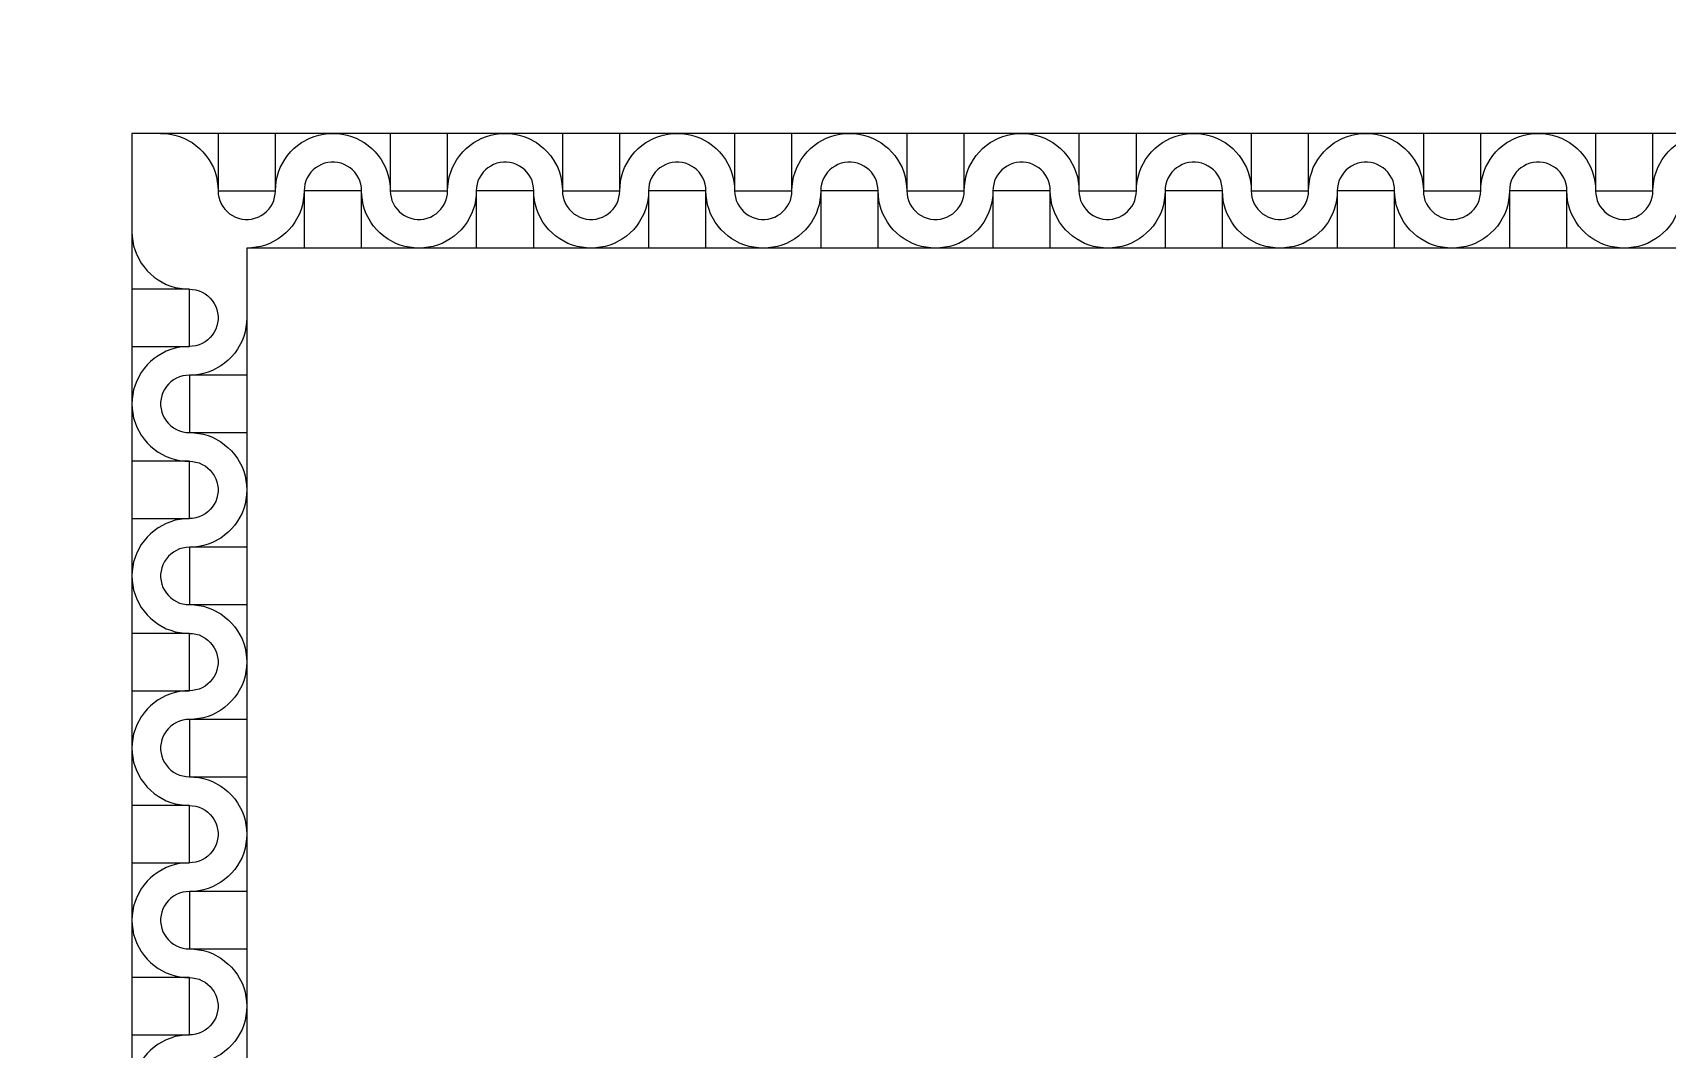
# Model space of a CAD drawing. Extents: x 190.8 to 267.1, y 124 to 174.8.
# Drawn here: x 217.604 to 219.597, y 136.233 to 137.473 of the extents above; entities that cross this region are included whole.
import ezdxf

# ---------------------------------------------------------------- set-up
doc = ezdxf.new("R2010")
doc.units = 0
doc.header["$MEASUREMENT"] = 0

msp = doc.modelspace()

# ---------------------------------------------------------------- linework, layer by layer
msp.add_lwpolyline([(220.4896, 135.0106), (220.4896, 132.8456), (205.4896, 132.8456), (204.0684, 134.2479), (204.0684, 138.1133), (205.4896, 139.5156), (220.4896, 139.5156), (220.4896, 137.3506), (217.7246, 137.3506), (217.7246, 135.0106)], close=True)
for points in [[(217.7596, 137.3506), (217.7654, 137.3503), (217.7711, 137.3496), (217.7769, 137.3486), (217.7824, 137.3468), (217.7879, 137.3448), (217.7979, 137.3393), (217.8026, 137.3358), (217.8071, 137.3321), (217.8111, 137.3281), (217.8149, 137.3236), (217.8184, 137.3188), (217.8239, 137.3088), (217.8259, 137.3033), (217.8276, 137.2978), (217.8286, 137.2921), (217.8294, 137.2863), (217.8296, 137.2806)], [(217.8296, 137.3506), (217.8296, 137.2806), (217.8996, 137.2806), (217.8996, 137.3506)], [(217.8996, 137.2806), (217.8999, 137.2863), (217.9006, 137.2921), (217.9016, 137.2978), (217.9034, 137.3033), (217.9054, 137.3088), (217.9109, 137.3188), (217.9144, 137.3236), (217.9181, 137.3281), (217.9221, 137.3321), (217.9266, 137.3358), (217.9314, 137.3393), (217.9414, 137.3448), (217.9469, 137.3468), (217.9524, 137.3486), (217.9581, 137.3496), (217.9639, 137.3503), (217.9696, 137.3506)], [(217.9696, 137.3506), (217.9754, 137.3503), (217.9811, 137.3496), (217.9869, 137.3486), (217.9924, 137.3468), (217.9979, 137.3448), (218.0079, 137.3393), (218.0126, 137.3358), (218.0171, 137.3321), (218.0211, 137.3281), (218.0249, 137.3236), (218.0284, 137.3188), (218.0339, 137.3088), (218.0359, 137.3033), (218.0376, 137.2978), (218.0386, 137.2921), (218.0394, 137.2863), (218.0396, 137.2806)], [(218.0396, 137.3506), (218.0396, 137.2806), (218.1096, 137.2806), (218.1096, 137.3506)], [(218.1096, 137.2806), (218.1099, 137.2863), (218.1106, 137.2921), (218.1116, 137.2978), (218.1134, 137.3033), (218.1154, 137.3088), (218.1209, 137.3188), (218.1244, 137.3236), (218.1281, 137.3281), (218.1321, 137.3321), (218.1366, 137.3358), (218.1414, 137.3393), (218.1514, 137.3448), (218.1569, 137.3468), (218.1624, 137.3486), (218.1681, 137.3496), (218.1739, 137.3503), (218.1796, 137.3506)], [(218.1796, 137.3506), (218.1854, 137.3503), (218.1911, 137.3496), (218.1969, 137.3486), (218.2024, 137.3468), (218.2079, 137.3448), (218.2179, 137.3393), (218.2226, 137.3358), (218.2271, 137.3321), (218.2311, 137.3281), (218.2349, 137.3236), (218.2384, 137.3188), (218.2439, 137.3088), (218.2459, 137.3033), (218.2476, 137.2978), (218.2486, 137.2921), (218.2494, 137.2863), (218.2496, 137.2806)], [(218.2496, 137.3506), (218.2496, 137.2806), (218.3196, 137.2806), (218.3196, 137.3506)], [(218.3196, 137.2806), (218.3199, 137.2863), (218.3206, 137.2921), (218.3216, 137.2978), (218.3234, 137.3033), (218.3254, 137.3088), (218.3309, 137.3188), (218.3344, 137.3236), (218.3381, 137.3281), (218.3421, 137.3321), (218.3466, 137.3358), (218.3514, 137.3393), (218.3614, 137.3448), (218.3669, 137.3468), (218.3724, 137.3486), (218.3781, 137.3496), (218.3839, 137.3503), (218.3896, 137.3506)], [(218.3896, 137.3506), (218.3954, 137.3503), (218.4011, 137.3496), (218.4069, 137.3486), (218.4124, 137.3468), (218.4179, 137.3448), (218.4279, 137.3393), (218.4326, 137.3358), (218.4371, 137.3321), (218.4411, 137.3281), (218.4449, 137.3236), (218.4484, 137.3188), (218.4539, 137.3088), (218.4559, 137.3033), (218.4576, 137.2978), (218.4586, 137.2921), (218.4594, 137.2863), (218.4596, 137.2806)], [(218.4596, 137.3506), (218.4596, 137.2806), (218.5296, 137.2806), (218.5296, 137.3506)], [(218.5296, 137.2806), (218.5299, 137.2863), (218.5306, 137.2921), (218.5316, 137.2978), (218.5334, 137.3033), (218.5354, 137.3088), (218.5409, 137.3188), (218.5444, 137.3236), (218.5481, 137.3281), (218.5521, 137.3321), (218.5566, 137.3358), (218.5614, 137.3393), (218.5714, 137.3448), (218.5769, 137.3468), (218.5824, 137.3486), (218.5881, 137.3496), (218.5939, 137.3503), (218.5996, 137.3506)], [(218.5996, 137.3506), (218.6054, 137.3503), (218.6111, 137.3496), (218.6169, 137.3486), (218.6224, 137.3468), (218.6279, 137.3448), (218.6379, 137.3393), (218.6426, 137.3358), (218.6471, 137.3321), (218.6511, 137.3281), (218.6549, 137.3236), (218.6584, 137.3188), (218.6639, 137.3088), (218.6659, 137.3033), (218.6676, 137.2978), (218.6686, 137.2921), (218.6694, 137.2863), (218.6696, 137.2806)], [(218.6696, 137.3506), (218.6696, 137.2806), (218.7396, 137.2806), (218.7396, 137.3506)], [(218.7396, 137.2806), (218.7399, 137.2863), (218.7406, 137.2921), (218.7416, 137.2978), (218.7434, 137.3033), (218.7454, 137.3088), (218.7509, 137.3188), (218.7544, 137.3236), (218.7581, 137.3281), (218.7621, 137.3321), (218.7666, 137.3358), (218.7714, 137.3393), (218.7814, 137.3448), (218.7869, 137.3468), (218.7924, 137.3486), (218.7981, 137.3496), (218.8039, 137.3503), (218.8096, 137.3506)], [(218.8096, 137.3506), (218.8154, 137.3503), (218.8211, 137.3496), (218.8269, 137.3486), (218.8324, 137.3468), (218.8379, 137.3448), (218.8479, 137.3393), (218.8526, 137.3358), (218.8571, 137.3321), (218.8611, 137.3281), (218.8649, 137.3236), (218.8684, 137.3188), (218.8739, 137.3088), (218.8759, 137.3033), (218.8776, 137.2978), (218.8786, 137.2921), (218.8794, 137.2863), (218.8796, 137.2806)], [(218.8796, 137.3506), (218.8796, 137.2806), (218.9496, 137.2806), (218.9496, 137.3506)], [(218.9496, 137.2806), (218.9499, 137.2863), (218.9506, 137.2921), (218.9516, 137.2978), (218.9534, 137.3033), (218.9554, 137.3088), (218.9609, 137.3188), (218.9644, 137.3236), (218.9681, 137.3281), (218.9721, 137.3321), (218.9766, 137.3358), (218.9814, 137.3393), (218.9914, 137.3448), (218.9969, 137.3468), (219.0024, 137.3486), (219.0081, 137.3496), (219.0139, 137.3503), (219.0196, 137.3506)], [(219.0196, 137.3506), (219.0254, 137.3503), (219.0311, 137.3496), (219.0369, 137.3486), (219.0424, 137.3468), (219.0479, 137.3448), (219.0579, 137.3393), (219.0626, 137.3358), (219.0671, 137.3321), (219.0711, 137.3281), (219.0749, 137.3236), (219.0784, 137.3188), (219.0839, 137.3088), (219.0859, 137.3033), (219.0876, 137.2978), (219.0886, 137.2921), (219.0894, 137.2863), (219.0896, 137.2806)], [(219.0896, 137.3506), (219.0896, 137.2806), (219.1596, 137.2806), (219.1596, 137.3506)], [(219.1596, 137.2806), (219.1599, 137.2863), (219.1606, 137.2921), (219.1616, 137.2978), (219.1634, 137.3033), (219.1654, 137.3088), (219.1709, 137.3188), (219.1744, 137.3236), (219.1781, 137.3281), (219.1821, 137.3321), (219.1866, 137.3358), (219.1914, 137.3393), (219.2014, 137.3448), (219.2069, 137.3468), (219.2124, 137.3486), (219.2181, 137.3496), (219.2239, 137.3503), (219.2296, 137.3506)], [(219.2296, 137.3506), (219.2354, 137.3503), (219.2411, 137.3496), (219.2469, 137.3486), (219.2524, 137.3468), (219.2579, 137.3448), (219.2679, 137.3393), (219.2726, 137.3358), (219.2771, 137.3321), (219.2811, 137.3281), (219.2849, 137.3236), (219.2884, 137.3188), (219.2939, 137.3088), (219.2959, 137.3033), (219.2976, 137.2978), (219.2986, 137.2921), (219.2994, 137.2863), (219.2996, 137.2806)], [(219.2996, 137.3506), (219.2996, 137.2806), (219.3696, 137.2806), (219.3696, 137.3506)], [(219.3696, 137.2806), (219.3699, 137.2863), (219.3706, 137.2921), (219.3716, 137.2978), (219.3734, 137.3033), (219.3754, 137.3088), (219.3809, 137.3188), (219.3844, 137.3236), (219.3881, 137.3281), (219.3921, 137.3321), (219.3966, 137.3358), (219.4014, 137.3393), (219.4114, 137.3448), (219.4169, 137.3468), (219.4224, 137.3486), (219.4281, 137.3496), (219.4339, 137.3503), (219.4396, 137.3506)], [(219.4396, 137.3506), (219.4454, 137.3503), (219.4511, 137.3496), (219.4569, 137.3486), (219.4624, 137.3468), (219.4679, 137.3448), (219.4779, 137.3393), (219.4826, 137.3358), (219.4871, 137.3321), (219.4911, 137.3281), (219.4949, 137.3236), (219.4984, 137.3188), (219.5039, 137.3088), (219.5059, 137.3033), (219.5076, 137.2978), (219.5086, 137.2921), (219.5094, 137.2863), (219.5096, 137.2806)], [(219.5096, 137.3506), (219.5096, 137.2806), (219.5796, 137.2806), (219.5796, 137.3506)], [(219.5796, 137.2806), (219.5799, 137.2863), (219.5806, 137.2921), (219.5816, 137.2978), (219.5834, 137.3033), (219.5854, 137.3088), (219.5909, 137.3188), (219.5944, 137.3236), (219.5981, 137.3281), (219.6021, 137.3321), (219.6066, 137.3358), (219.6114, 137.3393), (219.6214, 137.3448), (219.6269, 137.3468), (219.6324, 137.3486), (219.6381, 137.3496), (219.6439, 137.3503), (219.6496, 137.3506)], [(218.0046, 137.2806), (218.0044, 137.2846), (218.0036, 137.2886), (218.0026, 137.2926), (218.0009, 137.2963), (217.9989, 137.2998), (217.9964, 137.3031), (217.9936, 137.3061), (217.9906, 137.3086), (217.9871, 137.3108), (217.9834, 137.3128), (217.9796, 137.3141), (217.9756, 137.3151), (217.9716, 137.3156), (217.9676, 137.3156), (217.9636, 137.3151), (217.9596, 137.3141), (217.9556, 137.3128), (217.9521, 137.3108), (217.9486, 137.3086), (217.9456, 137.3061), (217.9429, 137.3031), (217.9404, 137.2998), (217.9384, 137.2963), (217.9366, 137.2926), (217.9356, 137.2886), (217.9349, 137.2846), (217.9346, 137.2806)], [(218.2146, 137.2806), (218.2144, 137.2846), (218.2136, 137.2886), (218.2126, 137.2926), (218.2109, 137.2963), (218.2089, 137.2998), (218.2064, 137.3031), (218.2036, 137.3061), (218.2006, 137.3086), (218.1971, 137.3108), (218.1934, 137.3128), (218.1896, 137.3141), (218.1856, 137.3151), (218.1816, 137.3156), (218.1776, 137.3156), (218.1736, 137.3151), (218.1696, 137.3141), (218.1656, 137.3128), (218.1621, 137.3108), (218.1586, 137.3086), (218.1556, 137.3061), (218.1529, 137.3031), (218.1504, 137.2998), (218.1484, 137.2963), (218.1466, 137.2926), (218.1456, 137.2886), (218.1449, 137.2846), (218.1446, 137.2806)], [(218.4246, 137.2806), (218.4244, 137.2846), (218.4236, 137.2886), (218.4226, 137.2926), (218.4209, 137.2963), (218.4189, 137.2998), (218.4164, 137.3031), (218.4136, 137.3061), (218.4106, 137.3086), (218.4071, 137.3108), (218.4034, 137.3128), (218.3996, 137.3141), (218.3956, 137.3151), (218.3916, 137.3156), (218.3876, 137.3156), (218.3836, 137.3151), (218.3796, 137.3141), (218.3756, 137.3128), (218.3721, 137.3108), (218.3686, 137.3086), (218.3656, 137.3061), (218.3629, 137.3031), (218.3604, 137.2998), (218.3584, 137.2963), (218.3566, 137.2926), (218.3556, 137.2886), (218.3549, 137.2846), (218.3546, 137.2806)], [(218.6346, 137.2806), (218.6344, 137.2846), (218.6336, 137.2886), (218.6326, 137.2926), (218.6309, 137.2963), (218.6289, 137.2998), (218.6264, 137.3031), (218.6236, 137.3061), (218.6206, 137.3086), (218.6171, 137.3108), (218.6134, 137.3128), (218.6096, 137.3141), (218.6056, 137.3151), (218.6016, 137.3156), (218.5976, 137.3156), (218.5936, 137.3151), (218.5896, 137.3141), (218.5856, 137.3128), (218.5821, 137.3108), (218.5786, 137.3086), (218.5756, 137.3061), (218.5729, 137.3031), (218.5704, 137.2998), (218.5684, 137.2963), (218.5666, 137.2926), (218.5656, 137.2886), (218.5649, 137.2846), (218.5646, 137.2806)], [(218.8446, 137.2806), (218.8444, 137.2846), (218.8436, 137.2886), (218.8426, 137.2926), (218.8409, 137.2963), (218.8389, 137.2998), (218.8364, 137.3031), (218.8336, 137.3061), (218.8306, 137.3086), (218.8271, 137.3108), (218.8234, 137.3128), (218.8196, 137.3141), (218.8156, 137.3151), (218.8116, 137.3156), (218.8076, 137.3156), (218.8036, 137.3151), (218.7996, 137.3141), (218.7956, 137.3128), (218.7921, 137.3108), (218.7886, 137.3086), (218.7856, 137.3061), (218.7829, 137.3031), (218.7804, 137.2998), (218.7784, 137.2963), (218.7766, 137.2926), (218.7756, 137.2886), (218.7749, 137.2846), (218.7746, 137.2806)], [(219.0546, 137.2806), (219.0544, 137.2846), (219.0536, 137.2886), (219.0526, 137.2926), (219.0509, 137.2963), (219.0489, 137.2998), (219.0464, 137.3031), (219.0436, 137.3061), (219.0406, 137.3086), (219.0371, 137.3108), (219.0334, 137.3128), (219.0296, 137.3141), (219.0256, 137.3151), (219.0216, 137.3156), (219.0176, 137.3156), (219.0136, 137.3151), (219.0096, 137.3141), (219.0056, 137.3128), (219.0021, 137.3108), (218.9986, 137.3086), (218.9956, 137.3061), (218.9929, 137.3031), (218.9904, 137.2998), (218.9884, 137.2963), (218.9866, 137.2926), (218.9856, 137.2886), (218.9849, 137.2846), (218.9846, 137.2806)], [(219.2646, 137.2806), (219.2644, 137.2846), (219.2636, 137.2886), (219.2626, 137.2926), (219.2609, 137.2963), (219.2589, 137.2998), (219.2564, 137.3031), (219.2536, 137.3061), (219.2506, 137.3086), (219.2471, 137.3108), (219.2434, 137.3128), (219.2396, 137.3141), (219.2356, 137.3151), (219.2316, 137.3156), (219.2276, 137.3156), (219.2236, 137.3151), (219.2196, 137.3141), (219.2156, 137.3128), (219.2121, 137.3108), (219.2086, 137.3086), (219.2056, 137.3061), (219.2029, 137.3031), (219.2004, 137.2998), (219.1984, 137.2963), (219.1966, 137.2926), (219.1956, 137.2886), (219.1949, 137.2846), (219.1946, 137.2806)], [(219.4746, 137.2806), (219.4744, 137.2846), (219.4736, 137.2886), (219.4726, 137.2926), (219.4709, 137.2963), (219.4689, 137.2998), (219.4664, 137.3031), (219.4636, 137.3061), (219.4606, 137.3086), (219.4571, 137.3108), (219.4534, 137.3128), (219.4496, 137.3141), (219.4456, 137.3151), (219.4416, 137.3156), (219.4376, 137.3156), (219.4336, 137.3151), (219.4296, 137.3141), (219.4256, 137.3128), (219.4221, 137.3108), (219.4186, 137.3086), (219.4156, 137.3061), (219.4129, 137.3031), (219.4104, 137.2998), (219.4084, 137.2963), (219.4066, 137.2926), (219.4056, 137.2886), (219.4049, 137.2846), (219.4046, 137.2806)], [(217.8296, 137.2806), (217.8299, 137.2766), (217.8306, 137.2726), (217.8316, 137.2686), (217.8334, 137.2648), (217.8354, 137.2613), (217.8379, 137.2581), (217.8406, 137.2551), (217.8436, 137.2526), (217.8471, 137.2503), (217.8509, 137.2483), (217.8546, 137.2471), (217.8586, 137.2461), (217.8626, 137.2456), (217.8666, 137.2456), (217.8706, 137.2461), (217.8746, 137.2471), (217.8786, 137.2483), (217.8821, 137.2503), (217.8856, 137.2526), (217.8886, 137.2551), (217.8914, 137.2581), (217.8939, 137.2613), (217.8959, 137.2648), (217.8976, 137.2686), (217.8986, 137.2726), (217.8994, 137.2766), (217.8996, 137.2806)], [(217.9346, 137.2806), (217.9344, 137.2748), (217.9336, 137.2691), (217.9326, 137.2633), (217.9309, 137.2578), (217.9289, 137.2523), (217.9234, 137.2423), (217.9199, 137.2376), (217.9161, 137.2331), (217.9121, 137.2291), (217.9076, 137.2253), (217.9029, 137.2218), (217.8929, 137.2163), (217.8874, 137.2143), (217.8819, 137.2126), (217.8761, 137.2116), (217.8704, 137.2108), (217.8646, 137.2106)], [(218.0046, 137.2106), (218.0046, 137.2806), (217.9346, 137.2806), (217.9346, 137.2106)], [(218.0746, 137.2106), (218.0689, 137.2108), (218.0631, 137.2116), (218.0574, 137.2126), (218.0519, 137.2143), (218.0464, 137.2163), (218.0364, 137.2218), (218.0316, 137.2253), (218.0271, 137.2291), (218.0231, 137.2331), (218.0194, 137.2376), (218.0159, 137.2423), (218.0104, 137.2523), (218.0084, 137.2578), (218.0066, 137.2633), (218.0056, 137.2691), (218.0049, 137.2748), (218.0046, 137.2806)], [(218.0396, 137.2806), (218.0399, 137.2766), (218.0406, 137.2726), (218.0416, 137.2686), (218.0434, 137.2648), (218.0454, 137.2613), (218.0479, 137.2581), (218.0506, 137.2551), (218.0536, 137.2526), (218.0571, 137.2503), (218.0609, 137.2483), (218.0646, 137.2471), (218.0686, 137.2461), (218.0726, 137.2456), (218.0766, 137.2456), (218.0806, 137.2461), (218.0846, 137.2471), (218.0886, 137.2483), (218.0921, 137.2503), (218.0956, 137.2526), (218.0986, 137.2551), (218.1014, 137.2581), (218.1039, 137.2613), (218.1059, 137.2648), (218.1076, 137.2686), (218.1086, 137.2726), (218.1094, 137.2766), (218.1096, 137.2806)], [(218.1446, 137.2806), (218.1444, 137.2748), (218.1436, 137.2691), (218.1426, 137.2633), (218.1409, 137.2578), (218.1389, 137.2523), (218.1334, 137.2423), (218.1299, 137.2376), (218.1261, 137.2331), (218.1221, 137.2291), (218.1176, 137.2253), (218.1129, 137.2218), (218.1029, 137.2163), (218.0974, 137.2143), (218.0919, 137.2126), (218.0861, 137.2116), (218.0804, 137.2108), (218.0746, 137.2106)], [(218.2146, 137.2106), (218.2146, 137.2806), (218.1446, 137.2806), (218.1446, 137.2106)], [(218.2846, 137.2106), (218.2789, 137.2108), (218.2731, 137.2116), (218.2674, 137.2126), (218.2619, 137.2143), (218.2564, 137.2163), (218.2464, 137.2218), (218.2416, 137.2253), (218.2371, 137.2291), (218.2331, 137.2331), (218.2294, 137.2376), (218.2259, 137.2423), (218.2204, 137.2523), (218.2184, 137.2578), (218.2166, 137.2633), (218.2156, 137.2691), (218.2149, 137.2748), (218.2146, 137.2806)], [(218.2496, 137.2806), (218.2499, 137.2766), (218.2506, 137.2726), (218.2516, 137.2686), (218.2534, 137.2648), (218.2554, 137.2613), (218.2579, 137.2581), (218.2606, 137.2551), (218.2636, 137.2526), (218.2671, 137.2503), (218.2709, 137.2483), (218.2746, 137.2471), (218.2786, 137.2461), (218.2826, 137.2456), (218.2866, 137.2456), (218.2906, 137.2461), (218.2946, 137.2471), (218.2986, 137.2483), (218.3021, 137.2503), (218.3056, 137.2526), (218.3086, 137.2551), (218.3114, 137.2581), (218.3139, 137.2613), (218.3159, 137.2648), (218.3176, 137.2686), (218.3186, 137.2726), (218.3194, 137.2766), (218.3196, 137.2806)], [(218.3546, 137.2806), (218.3544, 137.2748), (218.3536, 137.2691), (218.3526, 137.2633), (218.3509, 137.2578), (218.3489, 137.2523), (218.3434, 137.2423), (218.3399, 137.2376), (218.3361, 137.2331), (218.3321, 137.2291), (218.3276, 137.2253), (218.3229, 137.2218), (218.3129, 137.2163), (218.3074, 137.2143), (218.3019, 137.2126), (218.2961, 137.2116), (218.2904, 137.2108), (218.2846, 137.2106)], [(218.4246, 137.2106), (218.4246, 137.2806), (218.3546, 137.2806), (218.3546, 137.2106)], [(218.4946, 137.2106), (218.4889, 137.2108), (218.4831, 137.2116), (218.4774, 137.2126), (218.4719, 137.2143), (218.4664, 137.2163), (218.4564, 137.2218), (218.4516, 137.2253), (218.4471, 137.2291), (218.4431, 137.2331), (218.4394, 137.2376), (218.4359, 137.2423), (218.4304, 137.2523), (218.4284, 137.2578), (218.4266, 137.2633), (218.4256, 137.2691), (218.4249, 137.2748), (218.4246, 137.2806)], [(218.4596, 137.2806), (218.4599, 137.2766), (218.4606, 137.2726), (218.4616, 137.2686), (218.4634, 137.2648), (218.4654, 137.2613), (218.4679, 137.2581), (218.4706, 137.2551), (218.4736, 137.2526), (218.4771, 137.2503), (218.4809, 137.2483), (218.4846, 137.2471), (218.4886, 137.2461), (218.4926, 137.2456), (218.4966, 137.2456), (218.5006, 137.2461), (218.5046, 137.2471), (218.5086, 137.2483), (218.5121, 137.2503), (218.5156, 137.2526), (218.5186, 137.2551), (218.5214, 137.2581), (218.5239, 137.2613), (218.5259, 137.2648), (218.5276, 137.2686), (218.5286, 137.2726), (218.5294, 137.2766), (218.5296, 137.2806)], [(218.5646, 137.2806), (218.5644, 137.2748), (218.5636, 137.2691), (218.5626, 137.2633), (218.5609, 137.2578), (218.5589, 137.2523), (218.5534, 137.2423), (218.5499, 137.2376), (218.5461, 137.2331), (218.5421, 137.2291), (218.5376, 137.2253), (218.5329, 137.2218), (218.5229, 137.2163), (218.5174, 137.2143), (218.5119, 137.2126), (218.5061, 137.2116), (218.5004, 137.2108), (218.4946, 137.2106)], [(218.6346, 137.2106), (218.6346, 137.2806), (218.5646, 137.2806), (218.5646, 137.2106)], [(218.7046, 137.2106), (218.6989, 137.2108), (218.6931, 137.2116), (218.6874, 137.2126), (218.6819, 137.2143), (218.6764, 137.2163), (218.6664, 137.2218), (218.6616, 137.2253), (218.6571, 137.2291), (218.6531, 137.2331), (218.6494, 137.2376), (218.6459, 137.2423), (218.6404, 137.2523), (218.6384, 137.2578), (218.6366, 137.2633), (218.6356, 137.2691), (218.6349, 137.2748), (218.6346, 137.2806)], [(218.6696, 137.2806), (218.6699, 137.2766), (218.6706, 137.2726), (218.6716, 137.2686), (218.6734, 137.2648), (218.6754, 137.2613), (218.6779, 137.2581), (218.6806, 137.2551), (218.6836, 137.2526), (218.6871, 137.2503), (218.6909, 137.2483), (218.6946, 137.2471), (218.6986, 137.2461), (218.7026, 137.2456), (218.7066, 137.2456), (218.7106, 137.2461), (218.7146, 137.2471), (218.7186, 137.2483), (218.7221, 137.2503), (218.7256, 137.2526), (218.7286, 137.2551), (218.7314, 137.2581), (218.7339, 137.2613), (218.7359, 137.2648), (218.7376, 137.2686), (218.7386, 137.2726), (218.7394, 137.2766), (218.7396, 137.2806)], [(218.7746, 137.2806), (218.7744, 137.2748), (218.7736, 137.2691), (218.7726, 137.2633), (218.7709, 137.2578), (218.7689, 137.2523), (218.7634, 137.2423), (218.7599, 137.2376), (218.7561, 137.2331), (218.7521, 137.2291), (218.7476, 137.2253), (218.7429, 137.2218), (218.7329, 137.2163), (218.7274, 137.2143), (218.7219, 137.2126), (218.7161, 137.2116), (218.7104, 137.2108), (218.7046, 137.2106)], [(218.8446, 137.2106), (218.8446, 137.2806), (218.7746, 137.2806), (218.7746, 137.2106)], [(218.9146, 137.2106), (218.9089, 137.2108), (218.9031, 137.2116), (218.8974, 137.2126), (218.8919, 137.2143), (218.8864, 137.2163), (218.8764, 137.2218), (218.8716, 137.2253), (218.8671, 137.2291), (218.8631, 137.2331), (218.8594, 137.2376), (218.8559, 137.2423), (218.8504, 137.2523), (218.8484, 137.2578), (218.8466, 137.2633), (218.8456, 137.2691), (218.8449, 137.2748), (218.8446, 137.2806)], [(218.8796, 137.2806), (218.8799, 137.2766), (218.8806, 137.2726), (218.8816, 137.2686), (218.8834, 137.2648), (218.8854, 137.2613), (218.8879, 137.2581), (218.8906, 137.2551), (218.8936, 137.2526), (218.8971, 137.2503), (218.9009, 137.2483), (218.9046, 137.2471), (218.9086, 137.2461), (218.9126, 137.2456), (218.9166, 137.2456), (218.9206, 137.2461), (218.9246, 137.2471), (218.9286, 137.2483), (218.9321, 137.2503), (218.9356, 137.2526), (218.9386, 137.2551), (218.9414, 137.2581), (218.9439, 137.2613), (218.9459, 137.2648), (218.9476, 137.2686), (218.9486, 137.2726), (218.9494, 137.2766), (218.9496, 137.2806)], [(218.9846, 137.2806), (218.9844, 137.2748), (218.9836, 137.2691), (218.9826, 137.2633), (218.9809, 137.2578), (218.9789, 137.2523), (218.9734, 137.2423), (218.9699, 137.2376), (218.9661, 137.2331), (218.9621, 137.2291), (218.9576, 137.2253), (218.9529, 137.2218), (218.9429, 137.2163), (218.9374, 137.2143), (218.9319, 137.2126), (218.9261, 137.2116), (218.9204, 137.2108), (218.9146, 137.2106)], [(219.0546, 137.2106), (219.0546, 137.2806), (218.9846, 137.2806), (218.9846, 137.2106)], [(219.1246, 137.2106), (219.1189, 137.2108), (219.1131, 137.2116), (219.1074, 137.2126), (219.1019, 137.2143), (219.0964, 137.2163), (219.0864, 137.2218), (219.0816, 137.2253), (219.0771, 137.2291), (219.0731, 137.2331), (219.0694, 137.2376), (219.0659, 137.2423), (219.0604, 137.2523), (219.0584, 137.2578), (219.0566, 137.2633), (219.0556, 137.2691), (219.0549, 137.2748), (219.0546, 137.2806)], [(219.0896, 137.2806), (219.0899, 137.2766), (219.0906, 137.2726), (219.0916, 137.2686), (219.0934, 137.2648), (219.0954, 137.2613), (219.0979, 137.2581), (219.1006, 137.2551), (219.1036, 137.2526), (219.1071, 137.2503), (219.1109, 137.2483), (219.1146, 137.2471), (219.1186, 137.2461), (219.1226, 137.2456), (219.1266, 137.2456), (219.1306, 137.2461), (219.1346, 137.2471), (219.1386, 137.2483), (219.1421, 137.2503), (219.1456, 137.2526), (219.1486, 137.2551), (219.1514, 137.2581), (219.1539, 137.2613), (219.1559, 137.2648), (219.1576, 137.2686), (219.1586, 137.2726), (219.1594, 137.2766), (219.1596, 137.2806)], [(219.1946, 137.2806), (219.1944, 137.2748), (219.1936, 137.2691), (219.1926, 137.2633), (219.1909, 137.2578), (219.1889, 137.2523), (219.1834, 137.2423), (219.1799, 137.2376), (219.1761, 137.2331), (219.1721, 137.2291), (219.1676, 137.2253), (219.1629, 137.2218), (219.1529, 137.2163), (219.1474, 137.2143), (219.1419, 137.2126), (219.1361, 137.2116), (219.1304, 137.2108), (219.1246, 137.2106)], [(219.2646, 137.2106), (219.2646, 137.2806), (219.1946, 137.2806), (219.1946, 137.2106)], [(219.3346, 137.2106), (219.3289, 137.2108), (219.3231, 137.2116), (219.3174, 137.2126), (219.3119, 137.2143), (219.3064, 137.2163), (219.2964, 137.2218), (219.2916, 137.2253), (219.2871, 137.2291), (219.2831, 137.2331), (219.2794, 137.2376), (219.2759, 137.2423), (219.2704, 137.2523), (219.2684, 137.2578), (219.2666, 137.2633), (219.2656, 137.2691), (219.2649, 137.2748), (219.2646, 137.2806)], [(219.2996, 137.2806), (219.2999, 137.2766), (219.3006, 137.2726), (219.3016, 137.2686), (219.3034, 137.2648), (219.3054, 137.2613), (219.3079, 137.2581), (219.3106, 137.2551), (219.3136, 137.2526), (219.3171, 137.2503), (219.3209, 137.2483), (219.3246, 137.2471), (219.3286, 137.2461), (219.3326, 137.2456), (219.3366, 137.2456), (219.3406, 137.2461), (219.3446, 137.2471), (219.3486, 137.2483), (219.3521, 137.2503), (219.3556, 137.2526), (219.3586, 137.2551), (219.3614, 137.2581), (219.3639, 137.2613), (219.3659, 137.2648), (219.3676, 137.2686), (219.3686, 137.2726), (219.3694, 137.2766), (219.3696, 137.2806)], [(219.4046, 137.2806), (219.4044, 137.2748), (219.4036, 137.2691), (219.4026, 137.2633), (219.4009, 137.2578), (219.3989, 137.2523), (219.3934, 137.2423), (219.3899, 137.2376), (219.3861, 137.2331), (219.3821, 137.2291), (219.3776, 137.2253), (219.3729, 137.2218), (219.3629, 137.2163), (219.3574, 137.2143), (219.3519, 137.2126), (219.3461, 137.2116), (219.3404, 137.2108), (219.3346, 137.2106)], [(219.4746, 137.2106), (219.4746, 137.2806), (219.4046, 137.2806), (219.4046, 137.2106)], [(219.5446, 137.2106), (219.5389, 137.2108), (219.5331, 137.2116), (219.5274, 137.2126), (219.5219, 137.2143), (219.5164, 137.2163), (219.5064, 137.2218), (219.5016, 137.2253), (219.4971, 137.2291), (219.4931, 137.2331), (219.4894, 137.2376), (219.4859, 137.2423), (219.4804, 137.2523), (219.4784, 137.2578), (219.4766, 137.2633), (219.4756, 137.2691), (219.4749, 137.2748), (219.4746, 137.2806)], [(219.5096, 137.2806), (219.5099, 137.2766), (219.5106, 137.2726), (219.5116, 137.2686), (219.5134, 137.2648), (219.5154, 137.2613), (219.5179, 137.2581), (219.5206, 137.2551), (219.5236, 137.2526), (219.5271, 137.2503), (219.5309, 137.2483), (219.5346, 137.2471), (219.5386, 137.2461), (219.5426, 137.2456), (219.5466, 137.2456), (219.5506, 137.2461), (219.5546, 137.2471), (219.5586, 137.2483), (219.5621, 137.2503), (219.5656, 137.2526), (219.5686, 137.2551), (219.5714, 137.2581), (219.5739, 137.2613), (219.5759, 137.2648), (219.5776, 137.2686), (219.5786, 137.2726), (219.5794, 137.2766), (219.5796, 137.2806)], [(219.6146, 137.2806), (219.6144, 137.2748), (219.6136, 137.2691), (219.6126, 137.2633), (219.6109, 137.2578), (219.6089, 137.2523), (219.6034, 137.2423), (219.5999, 137.2376), (219.5961, 137.2331), (219.5921, 137.2291), (219.5876, 137.2253), (219.5829, 137.2218), (219.5729, 137.2163), (219.5674, 137.2143), (219.5619, 137.2126), (219.5561, 137.2116), (219.5504, 137.2108), (219.5446, 137.2106)], [(217.7246, 137.2306), (217.7249, 137.2248), (217.7256, 137.2191), (217.7266, 137.2133), (217.7284, 137.2078), (217.7304, 137.2023), (217.7359, 137.1923), (217.7394, 137.1876), (217.7431, 137.1831), (217.7471, 137.1791), (217.7516, 137.1753), (217.7564, 137.1718), (217.7664, 137.1663), (217.7719, 137.1643), (217.7774, 137.1626), (217.7831, 137.1616), (217.7889, 137.1608), (217.7946, 137.1606)], [(220.6646, 137.2106), (217.8646, 137.2106), (217.8646, 135.1506), (220.6646, 135.1506)], [(217.7246, 137.0906), (217.7946, 137.0906), (217.7946, 137.1606), (217.7246, 137.1606)], [(217.7946, 137.1606), (217.7986, 137.1603), (217.8026, 137.1596), (217.8066, 137.1586), (217.8104, 137.1568), (217.8139, 137.1548), (217.8171, 137.1523), (217.8201, 137.1496), (217.8226, 137.1466), (217.8249, 137.1431), (217.8269, 137.1393), (217.8281, 137.1356), (217.8291, 137.1316), (217.8296, 137.1276), (217.8296, 137.1236), (217.8291, 137.1196), (217.8281, 137.1156), (217.8269, 137.1116), (217.8249, 137.1081), (217.8226, 137.1046), (217.8201, 137.1016), (217.8171, 137.0988), (217.8139, 137.0963), (217.8104, 137.0943), (217.8066, 137.0926), (217.8026, 137.0916), (217.7986, 137.0908), (217.7946, 137.0906)], [(217.8646, 137.1256), (217.8644, 137.1198), (217.8636, 137.1141), (217.8626, 137.1083), (217.8609, 137.1028), (217.8589, 137.0973), (217.8534, 137.0873), (217.8499, 137.0826), (217.8461, 137.0781), (217.8421, 137.0741), (217.8376, 137.0703), (217.8329, 137.0668), (217.8229, 137.0613), (217.8174, 137.0593), (217.8119, 137.0576), (217.8061, 137.0566), (217.8004, 137.0558), (217.7946, 137.0556)], [(217.7946, 137.0906), (217.7889, 137.0903), (217.7831, 137.0896), (217.7774, 137.0886), (217.7719, 137.0868), (217.7664, 137.0848), (217.7564, 137.0793), (217.7516, 137.0758), (217.7471, 137.0721), (217.7431, 137.0681), (217.7394, 137.0636), (217.7359, 137.0588), (217.7304, 137.0488), (217.7284, 137.0433), (217.7266, 137.0378), (217.7256, 137.0321), (217.7249, 137.0263), (217.7246, 137.0206)], [(217.7946, 137.0556), (217.7906, 137.0553), (217.7866, 137.0546), (217.7826, 137.0536), (217.7789, 137.0518), (217.7754, 137.0498), (217.7721, 137.0473), (217.7691, 137.0446), (217.7666, 137.0416), (217.7644, 137.0381), (217.7624, 137.0343), (217.7611, 137.0306), (217.7601, 137.0266), (217.7596, 137.0226), (217.7596, 137.0186), (217.7601, 137.0146), (217.7611, 137.0106), (217.7624, 137.0066), (217.7644, 137.0031), (217.7666, 136.9996), (217.7691, 136.9966), (217.7721, 136.9938), (217.7754, 136.9913), (217.7789, 136.9893), (217.7826, 136.9876), (217.7866, 136.9866), (217.7906, 136.9858), (217.7946, 136.9856)], [(217.8646, 137.0556), (217.7946, 137.0556), (217.7946, 136.9856), (217.8646, 136.9856)], [(217.7246, 137.0206), (217.7249, 137.0148), (217.7256, 137.0091), (217.7266, 137.0033), (217.7284, 136.9978), (217.7304, 136.9923), (217.7359, 136.9823), (217.7394, 136.9776), (217.7431, 136.9731), (217.7471, 136.9691), (217.7516, 136.9653), (217.7564, 136.9618), (217.7664, 136.9563), (217.7719, 136.9543), (217.7774, 136.9526), (217.7831, 136.9516), (217.7889, 136.9508), (217.7946, 136.9506)], [(217.7946, 136.9856), (217.8004, 136.9853), (217.8061, 136.9846), (217.8119, 136.9836), (217.8174, 136.9818), (217.8229, 136.9798), (217.8329, 136.9743), (217.8376, 136.9708), (217.8421, 136.9671), (217.8461, 136.9631), (217.8499, 136.9586), (217.8534, 136.9538), (217.8589, 136.9438), (217.8609, 136.9383), (217.8626, 136.9328), (217.8636, 136.9271), (217.8644, 136.9213), (217.8646, 136.9156)], [(217.7246, 136.8806), (217.7946, 136.8806), (217.7946, 136.9506), (217.7246, 136.9506)], [(217.7946, 136.9506), (217.7986, 136.9503), (217.8026, 136.9496), (217.8066, 136.9486), (217.8104, 136.9468), (217.8139, 136.9448), (217.8171, 136.9423), (217.8201, 136.9396), (217.8226, 136.9366), (217.8249, 136.9331), (217.8269, 136.9293), (217.8281, 136.9256), (217.8291, 136.9216), (217.8296, 136.9176), (217.8296, 136.9136), (217.8291, 136.9096), (217.8281, 136.9056), (217.8269, 136.9016), (217.8249, 136.8981), (217.8226, 136.8946), (217.8201, 136.8916), (217.8171, 136.8888), (217.8139, 136.8863), (217.8104, 136.8843), (217.8066, 136.8826), (217.8026, 136.8816), (217.7986, 136.8808), (217.7946, 136.8806)], [(217.8646, 136.9156), (217.8644, 136.9098), (217.8636, 136.9041), (217.8626, 136.8983), (217.8609, 136.8928), (217.8589, 136.8873), (217.8534, 136.8773), (217.8499, 136.8726), (217.8461, 136.8681), (217.8421, 136.8641), (217.8376, 136.8603), (217.8329, 136.8568), (217.8229, 136.8513), (217.8174, 136.8493), (217.8119, 136.8476), (217.8061, 136.8466), (217.8004, 136.8458), (217.7946, 136.8456)], [(217.7946, 136.8806), (217.7889, 136.8803), (217.7831, 136.8796), (217.7774, 136.8786), (217.7719, 136.8768), (217.7664, 136.8748), (217.7564, 136.8693), (217.7516, 136.8658), (217.7471, 136.8621), (217.7431, 136.8581), (217.7394, 136.8536), (217.7359, 136.8488), (217.7304, 136.8388), (217.7284, 136.8333), (217.7266, 136.8278), (217.7256, 136.8221), (217.7249, 136.8163), (217.7246, 136.8106)], [(217.7946, 136.8456), (217.7906, 136.8453), (217.7866, 136.8446), (217.7826, 136.8436), (217.7789, 136.8418), (217.7754, 136.8398), (217.7721, 136.8373), (217.7691, 136.8346), (217.7666, 136.8316), (217.7644, 136.8281), (217.7624, 136.8243), (217.7611, 136.8206), (217.7601, 136.8166), (217.7596, 136.8126), (217.7596, 136.8086), (217.7601, 136.8046), (217.7611, 136.8006), (217.7624, 136.7966), (217.7644, 136.7931), (217.7666, 136.7896), (217.7691, 136.7866), (217.7721, 136.7838), (217.7754, 136.7813), (217.7789, 136.7793), (217.7826, 136.7776), (217.7866, 136.7766), (217.7906, 136.7758), (217.7946, 136.7756)], [(217.8646, 136.8456), (217.7946, 136.8456), (217.7946, 136.7756), (217.8646, 136.7756)], [(217.7246, 136.8106), (217.7249, 136.8048), (217.7256, 136.7991), (217.7266, 136.7933), (217.7284, 136.7878), (217.7304, 136.7823), (217.7359, 136.7723), (217.7394, 136.7676), (217.7431, 136.7631), (217.7471, 136.7591), (217.7516, 136.7553), (217.7564, 136.7518), (217.7664, 136.7463), (217.7719, 136.7443), (217.7774, 136.7426), (217.7831, 136.7416), (217.7889, 136.7408), (217.7946, 136.7406)], [(217.7946, 136.7756), (217.8004, 136.7753), (217.8061, 136.7746), (217.8119, 136.7736), (217.8174, 136.7718), (217.8229, 136.7698), (217.8329, 136.7643), (217.8376, 136.7608), (217.8421, 136.7571), (217.8461, 136.7531), (217.8499, 136.7486), (217.8534, 136.7438), (217.8589, 136.7338), (217.8609, 136.7283), (217.8626, 136.7228), (217.8636, 136.7171), (217.8644, 136.7113), (217.8646, 136.7056)], [(217.7246, 136.6706), (217.7946, 136.6706), (217.7946, 136.7406), (217.7246, 136.7406)], [(217.7946, 136.7406), (217.7986, 136.7403), (217.8026, 136.7396), (217.8066, 136.7386), (217.8104, 136.7368), (217.8139, 136.7348), (217.8171, 136.7323), (217.8201, 136.7296), (217.8226, 136.7266), (217.8249, 136.7231), (217.8269, 136.7193), (217.8281, 136.7156), (217.8291, 136.7116), (217.8296, 136.7076), (217.8296, 136.7036), (217.8291, 136.6996), (217.8281, 136.6956), (217.8269, 136.6916), (217.8249, 136.6881), (217.8226, 136.6846), (217.8201, 136.6816), (217.8171, 136.6788), (217.8139, 136.6763), (217.8104, 136.6743), (217.8066, 136.6726), (217.8026, 136.6716), (217.7986, 136.6708), (217.7946, 136.6706)], [(217.8646, 136.7056), (217.8644, 136.6998), (217.8636, 136.6941), (217.8626, 136.6883), (217.8609, 136.6828), (217.8589, 136.6773), (217.8534, 136.6673), (217.8499, 136.6626), (217.8461, 136.6581), (217.8421, 136.6541), (217.8376, 136.6503), (217.8329, 136.6468), (217.8229, 136.6413), (217.8174, 136.6393), (217.8119, 136.6376), (217.8061, 136.6366), (217.8004, 136.6358), (217.7946, 136.6356)], [(217.7946, 136.6706), (217.7889, 136.6703), (217.7831, 136.6696), (217.7774, 136.6686), (217.7719, 136.6668), (217.7664, 136.6648), (217.7564, 136.6593), (217.7516, 136.6558), (217.7471, 136.6521), (217.7431, 136.6481), (217.7394, 136.6436), (217.7359, 136.6388), (217.7304, 136.6288), (217.7284, 136.6233), (217.7266, 136.6178), (217.7256, 136.6121), (217.7249, 136.6063), (217.7246, 136.6006)], [(217.7946, 136.6356), (217.7906, 136.6353), (217.7866, 136.6346), (217.7826, 136.6336), (217.7789, 136.6318), (217.7754, 136.6298), (217.7721, 136.6273), (217.7691, 136.6246), (217.7666, 136.6216), (217.7644, 136.6181), (217.7624, 136.6143), (217.7611, 136.6106), (217.7601, 136.6066), (217.7596, 136.6026), (217.7596, 136.5986), (217.7601, 136.5946), (217.7611, 136.5906), (217.7624, 136.5866), (217.7644, 136.5831), (217.7666, 136.5796), (217.7691, 136.5766), (217.7721, 136.5738), (217.7754, 136.5713), (217.7789, 136.5693), (217.7826, 136.5676), (217.7866, 136.5666), (217.7906, 136.5658), (217.7946, 136.5656)], [(217.8646, 136.6356), (217.7946, 136.6356), (217.7946, 136.5656), (217.8646, 136.5656)], [(217.7246, 136.6006), (217.7249, 136.5948), (217.7256, 136.5891), (217.7266, 136.5833), (217.7284, 136.5778), (217.7304, 136.5723), (217.7359, 136.5623), (217.7394, 136.5576), (217.7431, 136.5531), (217.7471, 136.5491), (217.7516, 136.5453), (217.7564, 136.5418), (217.7664, 136.5363), (217.7719, 136.5343), (217.7774, 136.5326), (217.7831, 136.5316), (217.7889, 136.5308), (217.7946, 136.5306)], [(217.7946, 136.5656), (217.8004, 136.5653), (217.8061, 136.5646), (217.8119, 136.5636), (217.8174, 136.5618), (217.8229, 136.5598), (217.8329, 136.5543), (217.8376, 136.5508), (217.8421, 136.5471), (217.8461, 136.5431), (217.8499, 136.5386), (217.8534, 136.5338), (217.8589, 136.5238), (217.8609, 136.5183), (217.8626, 136.5128), (217.8636, 136.5071), (217.8644, 136.5013), (217.8646, 136.4956)], [(217.7246, 136.4606), (217.7946, 136.4606), (217.7946, 136.5306), (217.7246, 136.5306)], [(217.7946, 136.5306), (217.7986, 136.5303), (217.8026, 136.5296), (217.8066, 136.5286), (217.8104, 136.5268), (217.8139, 136.5248), (217.8171, 136.5223), (217.8201, 136.5196), (217.8226, 136.5166), (217.8249, 136.5131), (217.8269, 136.5093), (217.8281, 136.5056), (217.8291, 136.5016), (217.8296, 136.4976), (217.8296, 136.4936), (217.8291, 136.4896), (217.8281, 136.4856), (217.8269, 136.4816), (217.8249, 136.4781), (217.8226, 136.4746), (217.8201, 136.4716), (217.8171, 136.4688), (217.8139, 136.4663), (217.8104, 136.4643), (217.8066, 136.4626), (217.8026, 136.4616), (217.7986, 136.4608), (217.7946, 136.4606)], [(217.8646, 136.4956), (217.8644, 136.4898), (217.8636, 136.4841), (217.8626, 136.4783), (217.8609, 136.4728), (217.8589, 136.4673), (217.8534, 136.4573), (217.8499, 136.4526), (217.8461, 136.4481), (217.8421, 136.4441), (217.8376, 136.4403), (217.8329, 136.4368), (217.8229, 136.4313), (217.8174, 136.4293), (217.8119, 136.4276), (217.8061, 136.4266), (217.8004, 136.4258), (217.7946, 136.4256)], [(217.7946, 136.4606), (217.7889, 136.4603), (217.7831, 136.4596), (217.7774, 136.4586), (217.7719, 136.4568), (217.7664, 136.4548), (217.7564, 136.4493), (217.7516, 136.4458), (217.7471, 136.4421), (217.7431, 136.4381), (217.7394, 136.4336), (217.7359, 136.4288), (217.7304, 136.4188), (217.7284, 136.4133), (217.7266, 136.4078), (217.7256, 136.4021), (217.7249, 136.3963), (217.7246, 136.3906)], [(217.7946, 136.4256), (217.7906, 136.4253), (217.7866, 136.4246), (217.7826, 136.4236), (217.7789, 136.4218), (217.7754, 136.4198), (217.7721, 136.4173), (217.7691, 136.4146), (217.7666, 136.4116), (217.7644, 136.4081), (217.7624, 136.4043), (217.7611, 136.4006), (217.7601, 136.3966), (217.7596, 136.3926), (217.7596, 136.3886), (217.7601, 136.3846), (217.7611, 136.3806), (217.7624, 136.3766), (217.7644, 136.3731), (217.7666, 136.3696), (217.7691, 136.3666), (217.7721, 136.3638), (217.7754, 136.3613), (217.7789, 136.3593), (217.7826, 136.3576), (217.7866, 136.3566), (217.7906, 136.3558), (217.7946, 136.3556)], [(217.8646, 136.4256), (217.7946, 136.4256), (217.7946, 136.3556), (217.8646, 136.3556)], [(217.7246, 136.3906), (217.7249, 136.3848), (217.7256, 136.3791), (217.7266, 136.3733), (217.7284, 136.3678), (217.7304, 136.3623), (217.7359, 136.3523), (217.7394, 136.3476), (217.7431, 136.3431), (217.7471, 136.3391), (217.7516, 136.3353), (217.7564, 136.3318), (217.7664, 136.3263), (217.7719, 136.3243), (217.7774, 136.3226), (217.7831, 136.3216), (217.7889, 136.3208), (217.7946, 136.3206)], [(217.7946, 136.3556), (217.8004, 136.3553), (217.8061, 136.3546), (217.8119, 136.3536), (217.8174, 136.3518), (217.8229, 136.3498), (217.8329, 136.3443), (217.8376, 136.3408), (217.8421, 136.3371), (217.8461, 136.3331), (217.8499, 136.3286), (217.8534, 136.3238), (217.8589, 136.3138), (217.8609, 136.3083), (217.8626, 136.3028), (217.8636, 136.2971), (217.8644, 136.2913), (217.8646, 136.2856)], [(217.7246, 136.2506), (217.7946, 136.2506), (217.7946, 136.3206), (217.7246, 136.3206)], [(217.7946, 136.3206), (217.7986, 136.3203), (217.8026, 136.3196), (217.8066, 136.3186), (217.8104, 136.3168), (217.8139, 136.3148), (217.8171, 136.3123), (217.8201, 136.3096), (217.8226, 136.3066), (217.8249, 136.3031), (217.8269, 136.2993), (217.8281, 136.2956), (217.8291, 136.2916), (217.8296, 136.2876), (217.8296, 136.2836), (217.8291, 136.2796), (217.8281, 136.2756), (217.8269, 136.2716), (217.8249, 136.2681), (217.8226, 136.2646), (217.8201, 136.2616), (217.8171, 136.2588), (217.8139, 136.2563), (217.8104, 136.2543), (217.8066, 136.2526), (217.8026, 136.2516), (217.7986, 136.2508), (217.7946, 136.2506)], [(217.8646, 136.2856), (217.8644, 136.2798), (217.8636, 136.2741), (217.8626, 136.2683), (217.8609, 136.2628), (217.8589, 136.2573), (217.8534, 136.2473), (217.8499, 136.2426), (217.8461, 136.2381), (217.8421, 136.2341), (217.8376, 136.2303), (217.8329, 136.2268), (217.8229, 136.2213), (217.8174, 136.2193), (217.8119, 136.2176), (217.8061, 136.2166), (217.8004, 136.2158), (217.7946, 136.2156)], [(217.7946, 136.2506), (217.7889, 136.2503), (217.7831, 136.2496), (217.7774, 136.2486), (217.7719, 136.2468), (217.7664, 136.2448), (217.7564, 136.2393), (217.7516, 136.2358), (217.7471, 136.2321), (217.7431, 136.2281), (217.7394, 136.2236), (217.7359, 136.2188), (217.7304, 136.2088), (217.7284, 136.2033), (217.7266, 136.1978), (217.7256, 136.1921), (217.7249, 136.1863), (217.7246, 136.1806)]]:
    msp.add_lwpolyline(points)

doc.saveas('drawing.dxf')
